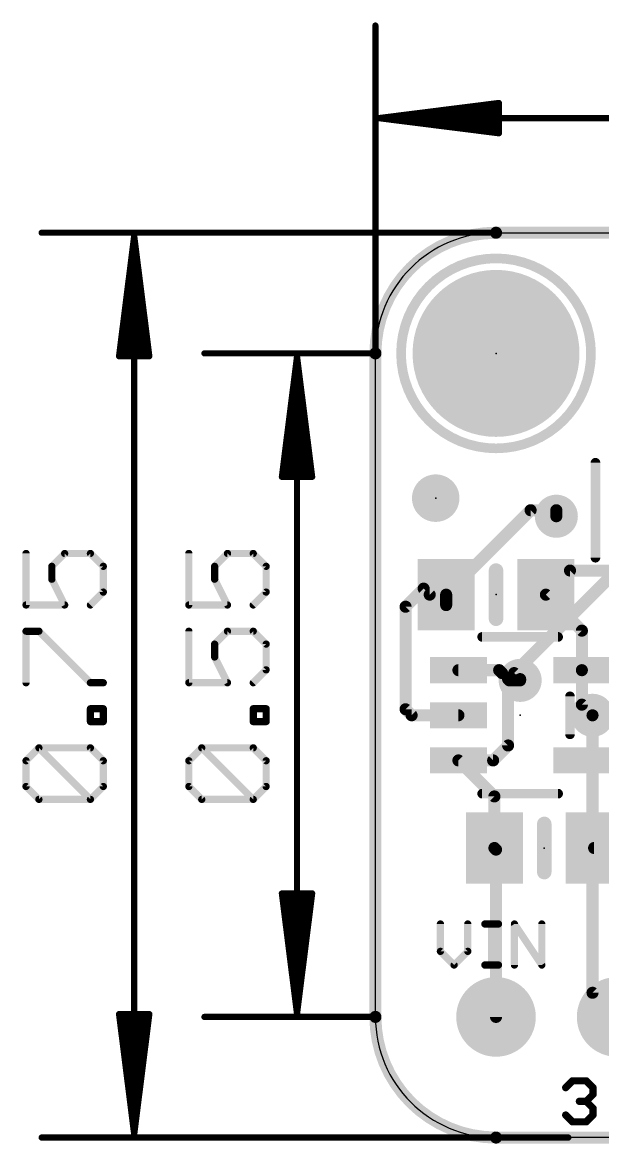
# Model space of a CAD drawing. Extents: x -7.4 to 23, y -0.1 to 23.8.
# Drawn here: x -7.43 to 4.78, y -0.13 to 23.48 of the extents above; entities that cross this region are included whole.
import ezdxf

# ---------------------------------------------------------------- set-up
doc = ezdxf.new("R2010")
doc.units = 0
for name, color, linetype in [('1', 12, 'CONTINUOUS'), ('16', 5, 'CONTINUOUS'), ('17', 110, 'CONTINUOUS'), ('18', 110, 'CONTINUOUS'), ('20', 53, 'CONTINUOUS'), ('21', 40, 'CONTINUOUS'), ('23', 53, 'CONTINUOUS'), ('47', 253, 'CONTINUOUS')]:
    doc.layers.add(name, color=color, linetype=linetype)

# ---------------------------------------------------------------- blocks, each defined once
blk = doc.blocks.new('RECT')
blk.add_solid([(-0.5, -0.5), (0.5, -0.5), (-0.5, 0.5), (0.5, 0.5)])
blk = doc.blocks.new('PIE')
at = {"const_width": 0.5}
blk.add_lwpolyline([(0, -0.25, 1), (0, 0.25, 1), (0, -0.25)], format="xyb", dxfattribs=at)
blk = doc.blocks.new('ROUNDP')
at = {"const_width": 0.5}
blk.add_lwpolyline([(0, -0.25, 1), (0, 0.25, 1), (0, -0.25)], format="xyb", dxfattribs=at)
blk = doc.blocks.new('ROUNDV')
at = {"const_width": 0.5}
blk.add_lwpolyline([(0, -0.25, 1), (0, 0.25, 1), (0, -0.25)], format="xyb", dxfattribs=at)

msp = doc.modelspace()

# ---------------------------------------------------------------- linework, layer by layer
at = {"layer": '1', "const_width": 0.254}
for points in [[(3.268, 13.208), (1.49, 11.43)], [(3.81, 13.208), (3.268, 13.208)], [(3.81, 13.208), (3.81, 13.081)], [(4.098, 11.938), (3.59, 11.43)], [(5.334, 11.938), (4.098, 11.938)], [(0.635, 11.176), (1.016, 11.557)], [(1.016, 11.557), (1.143, 11.43)], [(1.143, 11.43), (1.49, 11.43)], [(1.49, 11.21), (1.49, 11.43)], [(4.3481, 10.6719), (3.59, 11.43)], [(0.635, 9.017), (0.635, 11.176)], [(4.3481, 9.84), (4.3481, 10.6719)], [(1.7479, 9.84), (2.606, 9.84)], [(2.606, 9.84), (2.667, 9.779)], [(4.3481, 9.1139), (4.3481, 9.84)], [(2.667, 9.779), (2.794, 9.652)], [(2.794, 9.652), (2.794, 8.255)], [(2.8204, 9.6256), (2.794, 9.652)], [(3.048, 9.6256), (2.8204, 9.6256)], [(4.572, 8.89), (4.3481, 9.1139)], [(0.762, 8.89), (0.635, 9.017)], [(1.7479, 8.89), (0.762, 8.89)], [(2.794, 8.255), (2.479, 7.94)], [(2.506, 7.1819), (1.7479, 7.94)], [(2.479, 7.94), (1.7479, 7.94)], [(2.506, 6.096), (2.506, 7.1819)], [(2.54, 6.062), (2.506, 6.096)], [(2.54, 2.54), (2.54, 6.062)], [(5.334, 6.096), (4.606, 6.096)]]:
    msp.add_lwpolyline(points, dxfattribs=at)
at = {"layer": '1', "const_width": 0.127}
for points in [[(3.268, 13.2715, 1), (3.268, 13.1445)], [(3.3129, 13.1631, 1), (3.2231, 13.2529)], [(3.8735, 13.208, 1), (3.7465, 13.208)], [(3.81, 13.1445, 1), (3.81, 13.2715)], [(3.7465, 13.081, 1), (3.8735, 13.081)], [(4.098, 12.0015, 1), (4.098, 11.8745)], [(4.1429, 11.8931, 1), (4.0531, 11.9829)], [(1.0609, 11.6019, 1), (0.9711, 11.5121)], [(1.0609, 11.5121, 1), (0.9711, 11.6019)], [(1.143, 11.4935, 1), (1.143, 11.3665)], [(1.0981, 11.3851, 1), (1.1879, 11.4749)], [(1.5535, 11.43, 1), (1.4265, 11.43)], [(1.4451, 11.4749, 1), (1.5349, 11.3851)], [(1.49, 11.3665, 1), (1.49, 11.4935)], [(3.6349, 11.4749, 1), (3.5451, 11.3851)], [(3.5451, 11.4749, 1), (3.6349, 11.3851)], [(0.6985, 11.176, 1), (0.5715, 11.176)], [(0.5901, 11.2209, 1), (0.6799, 11.1311)], [(1.4265, 11.21, 1), (1.5535, 11.21)], [(4.4116, 10.6719, 1), (4.2846, 10.6719)], [(4.3032, 10.627, 1), (4.393, 10.7168)], [(1.7479, 9.9035, 1), (1.7479, 9.7765)], [(2.6509, 9.8849, 1), (2.5611, 9.7951)], [(2.606, 9.7765, 1), (2.606, 9.9035)], [(4.4116, 9.84, 1), (4.2846, 9.84)], [(2.7119, 9.8239, 1), (2.6221, 9.7341)], [(2.6221, 9.7341, 1), (2.7119, 9.8239)], [(2.8575, 9.652, 1), (2.7305, 9.652)], [(2.8389, 9.6969, 1), (2.7491, 9.6071)], [(2.7491, 9.6071, 1), (2.8389, 9.6969)], [(2.8204, 9.6891, 1), (2.8204, 9.5621)], [(2.7755, 9.5807, 1), (2.8653, 9.6705)], [(3.048, 9.5621, 1), (3.048, 9.6891)], [(4.2846, 9.84, 1), (4.4116, 9.84)], [(4.393, 9.1588, 1), (4.3032, 9.069)], [(0.6799, 9.0619, 1), (0.5901, 8.9721)], [(0.5715, 9.017, 1), (0.6985, 9.017)], [(0.762, 8.9535, 1), (0.762, 8.8265)], [(0.7171, 8.8451, 1), (0.8069, 8.9349)], [(1.7479, 8.8265, 1), (1.7479, 8.9535)], [(4.2846, 9.1139, 1), (4.4116, 9.1139)], [(4.5271, 8.8451, 1), (4.6169, 8.9349)], [(2.7305, 8.255, 1), (2.8575, 8.255)], [(2.8389, 8.2101, 1), (2.7491, 8.2999)], [(1.7928, 7.9849, 1), (1.703, 7.8951)], [(1.7479, 8.0035, 1), (1.7479, 7.8765)], [(2.4341, 7.9849, 1), (2.5239, 7.8951)], [(2.479, 7.8765, 1), (2.479, 8.0035)], [(2.5695, 7.1819, 1), (2.4425, 7.1819)], [(2.4611, 7.137, 1), (2.5509, 7.2268)], [(2.5509, 6.1409, 1), (2.4611, 6.0511)], [(2.4425, 6.096, 1), (2.5695, 6.096)], [(2.6035, 6.062, 1), (2.4765, 6.062)], [(2.4951, 6.0171, 1), (2.5849, 6.1069)], [(4.606, 6.1595, 1), (4.606, 6.0325)], [(2.4765, 2.54, 1), (2.6035, 2.54)]]:
    msp.add_lwpolyline(points, format="xyb", dxfattribs=at)
at = {"layer": '16'}
for points, const_width in [([(2.54, 19.05, 0.4142), (0, 16.51)], 0.254), ([(2.54, 19.1135, 1), (2.54, 18.9865)], 0.127), ([(2.54, 18.9865, 1), (2.54, 19.1135)], 0.127), ([(0.0635, 16.51, 1), (-0.0635, 16.51)], 0.127), ([(-0.0635, 16.51, 1), (0.0635, 16.51)], 0.127), ([(2.9659, 9.8239, 1), (2.8761, 9.7341)], 0.127), ([(2.8761, 9.8239, 1), (2.9659, 9.7341)], 0.127), ([(3.1115, 9.652, 1), (2.9845, 9.652)], 0.127), ([(2.9845, 9.6256, 1), (3.1115, 9.6256)], 0.127), ([(3.0031, 9.6071, 1), (3.0929, 9.6969)], 0.127), ([(4.572, 8.9535, 1), (4.572, 8.8265)], 0.127), ([(4.6355, 8.89, 1), (4.5085, 8.89)], 0.127), ([(4.6169, 3.0929, 1), (4.5271, 3.0031)], 0.127), ([(4.5085, 3.048, 1), (4.6355, 3.048)], 0.127), ([(0, 2.54, 0.4142), (2.54, 0)], 0.254), ([(0.0635, 2.54, 1), (-0.0635, 2.54)], 0.127), ([(-0.0635, 2.54, 1), (0.0635, 2.54)], 0.127), ([(2.54, 0.0635, 1), (2.54, -0.0635)], 0.127), ([(2.54, -0.0635, 1), (2.54, 0.0635)], 0.127)]:
    msp.add_lwpolyline(points, format="xyb", dxfattribs=dict(at, const_width=const_width))
at = {"layer": '16', "const_width": 0.254}
for points in [[(2.54, 19.05), (20.32, 19.05)], [(0, 2.54), (0, 16.51)], [(6.523, 13.381), (2.921, 9.779)], [(2.921, 9.779), (3.048, 9.652)], [(3.048, 9.652), (3.048, 9.6256)], [(4.572, 8.89), (6.35, 8.89)], [(4.572, 8.89), (4.572, 3.048)], [(4.572, 3.048), (5.08, 2.54)], [(20.32, 0), (2.54, 0)]]:
    msp.add_lwpolyline(points, dxfattribs=at)
at = {"layer": '20'}
for p, q in [((2.54, 19.05), (20.32, 19.05)), ((0, 2.54), (0, 16.51)), ((20.32, 0), (2.54, 0))]:
    msp.add_line(p, q, dxfattribs=at)
for centre, start, end in [((2.54, 16.51), 90, 180), ((2.54, 2.54), 180, 270)]:
    msp.add_arc(centre, 2.54, start, end, dxfattribs=at)
at = {"layer": '21'}
for points, const_width in [([(2.54, 14.51, 1), (2.54, 18.51, 1), (2.54, 14.51)], 0.2032), ([(4.6848, 14.208, 1), (4.5832, 14.208)], 0.1016), ([(2.6162, 11.938, 1), (2.4638, 11.938)], 0.1524), ([(4.5832, 12.208, 1), (4.6848, 12.208)], 0.1016), ([(2.4638, 10.922, 1), (2.6162, 10.922)], 0.1524), ([(2.248, 10.5908, 1), (2.248, 10.4892)], 0.1016), ([(3.848, 10.4892, 1), (3.848, 10.5908)], 0.1016), ([(4.1488, 9.29, 1), (4.0472, 9.29)], 0.1016), ([(4.0472, 8.49, 1), (4.1488, 8.49)], 0.1016), ([(2.248, 7.2908, 1), (2.248, 7.1892)], 0.1016), ([(3.848, 7.1892, 1), (3.848, 7.2908)], 0.1016), ([(3.6322, 6.604, 1), (3.4798, 6.604)], 0.1524), ([(3.4798, 5.588, 1), (3.6322, 5.588)], 0.1524), ([(1.4069, 4.4965, 1), (1.3307, 4.4965)], 0.0762), ([(1.9832, 4.4965, 1), (1.907, 4.4965)], 0.0762), ([(2.3044, 4.5346, 1), (2.3044, 4.4584)], 0.0762), ([(2.4865, 4.4965, 1), (2.4103, 4.4965)], 0.0762), ([(2.5925, 4.4584, 1), (2.5925, 4.5346)], 0.0762), ([(2.9597, 4.5177, 1), (2.8963, 4.4754)], 0.0762), ([(2.9661, 4.4965, 1), (2.8899, 4.4965)], 0.0762), ([(3.5424, 4.4965, 1), (3.4662, 4.4965)], 0.0762), ([(1.3958, 3.9473, 1), (1.3419, 3.8934)], 0.0762), ([(1.3307, 3.9203, 1), (1.4069, 3.9203)], 0.0762), ([(1.907, 3.9203, 1), (1.9832, 3.9203)], 0.0762), ([(1.972, 3.8934, 1), (1.9181, 3.9473)], 0.0762), ([(1.63, 3.6591, 1), (1.6839, 3.6053)], 0.0762), ([(1.63, 3.6053, 1), (1.6839, 3.6591)], 0.0762), ([(2.3044, 3.6703, 1), (2.3044, 3.5941)], 0.0762), ([(2.4103, 3.6322, 1), (2.4865, 3.6322)], 0.0762), ([(2.5925, 3.5941, 1), (2.5925, 3.6703)], 0.0762), ([(2.8899, 3.6322, 1), (2.9661, 3.6322)], 0.0762), ([(3.4662, 3.6322, 1), (3.5424, 3.6322)], 0.0762), ([(3.4726, 3.6111, 1), (3.536, 3.6533)], 0.0762), ([(4.151, 1.2326, 1), (4.151, 1.1564)], 0.0762), ([(4.1779, 1.1676, 1), (4.124, 1.2215)], 0.0762), ([(4.466, 1.2215, 1), (4.4121, 1.1676)], 0.0762), ([(4.4391, 1.1564, 1), (4.4391, 1.2326)], 0.0762), ([(3.98, 1.0774, 1), (4.0339, 1.0235)], 0.0762), ([(4.6212, 1.0505, 1), (4.545, 1.0505)], 0.0762), ([(4.545, 0.9064, 1), (4.6212, 0.9064)], 0.0762), ([(4.5562, 1.0235, 1), (4.6101, 1.0774)], 0.0762), ([(4.6101, 0.8795, 1), (4.5562, 0.9334)], 0.0762), ([(4.295, 0.8005, 1), (4.295, 0.7243)], 0.0762), ([(4.466, 0.7893, 1), (4.4121, 0.7354)], 0.0762), ([(4.4121, 0.7893, 1), (4.466, 0.7354)], 0.0762), ([(4.4391, 0.7243, 1), (4.4391, 0.8005)], 0.0762), ([(4.0339, 0.5012, 1), (3.98, 0.4473)], 0.0762), ([(4.6212, 0.6183, 1), (4.545, 0.6183)], 0.0762), ([(4.545, 0.4743, 1), (4.6212, 0.4743)], 0.0762), ([(4.5562, 0.5914, 1), (4.6101, 0.6453)], 0.0762), ([(4.6101, 0.4473, 1), (4.5562, 0.5012)], 0.0762), ([(4.151, 0.3683, 1), (4.151, 0.2921)], 0.0762), ([(4.124, 0.3033, 1), (4.1779, 0.3571)], 0.0762), ([(4.4121, 0.3571, 1), (4.466, 0.3033)], 0.0762), ([(4.4391, 0.2921, 1), (4.4391, 0.3683)], 0.0762)]:
    msp.add_lwpolyline(points, format="xyb", dxfattribs=dict(at, const_width=const_width))
for points, const_width in [([(4.634, 12.208), (4.634, 14.208)], 0.2032), ([(2.54, 10.922), (2.54, 11.938)], 0.3048), ([(3.848, 10.54), (2.248, 10.54)], 0.2032), ([(4.098, 9.29), (4.098, 8.49)], 0.2032), ([(3.848, 7.24), (2.248, 7.24)], 0.2032), ([(3.556, 6.604), (3.556, 5.588)], 0.3048), ([(1.3688, 4.4965), (1.3688, 3.9203)], 0.1524), ([(1.9451, 3.9203), (1.9451, 4.4965)], 0.1524), ([(2.3044, 4.4965), (2.5925, 4.4965)], 0.1524), ([(2.4484, 3.6322), (2.4484, 4.4965)], 0.1524), ([(2.928, 3.6322), (2.928, 4.4965)], 0.1524), ([(2.928, 4.4965), (3.5043, 3.6322)], 0.1524), ([(3.5043, 3.6322), (3.5043, 4.4965)], 0.1524), ([(1.3688, 3.9203), (1.657, 3.6322)], 0.1524), ([(1.657, 3.6322), (1.9451, 3.9203)], 0.1524), ([(2.3044, 3.6322), (2.5925, 3.6322)], 0.1524), ([(4.0069, 1.0505), (4.151, 1.1945)], 0.1524), ([(4.151, 1.1945), (4.4391, 1.1945)], 0.1524), ([(4.4391, 1.1945), (4.5831, 1.0505)], 0.1524), ([(4.5831, 0.9064), (4.4391, 0.7624)], 0.1524), ([(4.5831, 1.0505), (4.5831, 0.9064)], 0.1524), ([(4.4391, 0.7624), (4.295, 0.7624)], 0.1524), ([(4.4391, 0.7624), (4.5831, 0.6183)], 0.1524), ([(4.151, 0.3302), (4.0069, 0.4743)], 0.1524), ([(4.5831, 0.4743), (4.4391, 0.3302)], 0.1524), ([(4.5831, 0.6183), (4.5831, 0.4743)], 0.1524), ([(4.4391, 0.3302), (4.151, 0.3302)], 0.1524)]:
    msp.add_lwpolyline(points, dxfattribs=dict(at, const_width=const_width))
at = {"layer": '23'}
for p in [(2.54, 16.51), (1.27, 13.462), (2.54, 11.43), (3.048, 8.89), (3.556, 6.096)]:
    msp.add_point(p, dxfattribs=at)
at = {"layer": '47'}
for points, const_width in [([(0, 16.51), (0, 23.413)], 0.13), ([(0.065, 21.463), (2.6, 21.7822)], 0.13), ([(0.065, 21.463), (2.6, 21.723)], 0.13), ([(2.6, 21.7822), (2.6, 21.1438)], 0.13), ([(0.065, 21.463), (2.6, 21.593)], 0.13), ([(0.065, 21.463), (22.795, 21.463)], 0.13), ([(2.6, 21.1438), (0.065, 21.463)], 0.13), ([(2.6, 21.333), (0.065, 21.463)], 0.13), ([(2.6, 21.203), (0.065, 21.463)], 0.13), ([(2.54, 19.05), (-7.03, 19.05)], 0.13), ([(-5.08, 18.985), (-5.3992, 16.45)], 0.13), ([(-5.08, 18.985), (-5.34, 16.45)], 0.13), ([(-5.08, 18.985), (-5.21, 16.45)], 0.13), ([(-5.08, 18.985), (-5.08, 0.065)], 0.13), ([(-4.7608, 16.45), (-5.08, 18.985)], 0.13), ([(-4.95, 16.45), (-5.08, 18.985)], 0.13), ([(-4.82, 16.45), (-5.08, 18.985)], 0.13), ([(0, 16.51), (-3.601, 16.51)], 0.13), ([(-5.3992, 16.45), (-4.7608, 16.45)], 0.13), ([(-1.651, 16.445), (-1.9702, 13.91)], 0.13), ([(-1.651, 16.445), (-1.911, 13.91)], 0.13), ([(-1.651, 16.445), (-1.781, 13.91)], 0.13), ([(-1.651, 2.605), (-1.651, 16.445)], 0.13), ([(-1.3318, 13.91), (-1.651, 16.445)], 0.13), ([(-1.521, 13.91), (-1.651, 16.445)], 0.13), ([(-1.391, 13.91), (-1.651, 16.445)], 0.13), ([(-1.9702, 13.91), (-1.3318, 13.91)], 0.13), ([(-7.3577, 12.2974), (-7.3577, 11.2127)], 0.1524), ([(-6.8154, 12.0262), (-6.5442, 12.2974)], 0.1524), ([(-6.5442, 12.2974), (-6.0019, 12.2974)], 0.1524), ([(-6.0019, 12.2974), (-5.7307, 12.0262)], 0.1524), ([(-3.9287, 12.2974), (-3.9287, 11.2127)], 0.1524), ([(-3.3864, 12.0262), (-3.1152, 12.2974)], 0.1524), ([(-3.1152, 12.2974), (-2.5729, 12.2974)], 0.1524), ([(-2.5729, 12.2974), (-2.3017, 12.0262)], 0.1524), ([(-6.8154, 11.755), (-6.8154, 12.0262)], 0.1524), ([(-5.7307, 12.0262), (-5.7307, 11.4839)], 0.1524), ([(-3.3864, 11.755), (-3.3864, 12.0262)], 0.1524), ([(-2.3017, 12.0262), (-2.3017, 11.4839)], 0.1524), ([(-6.5442, 11.2127), (-6.8154, 11.755)], 0.1524), ([(-3.1152, 11.2127), (-3.3864, 11.755)], 0.1524), ([(-5.7307, 11.4839), (-6.0019, 11.2127)], 0.1524), ([(-2.3017, 11.4839), (-2.5729, 11.2127)], 0.1524), ([(-7.3577, 11.2127), (-6.5442, 11.2127)], 0.1524), ([(-3.9287, 11.2127), (-3.1152, 11.2127)], 0.1524), ([(-7.3577, 9.5755), (-7.3577, 10.6602)], 0.1524), ([(-7.3577, 10.6602), (-7.0865, 10.6602)], 0.1524), ([(-7.0865, 10.6602), (-6.0019, 9.5755)], 0.1524), ([(-3.9287, 10.6602), (-3.9287, 9.5755)], 0.1524), ([(-3.3864, 10.389), (-3.1152, 10.6602)], 0.1524), ([(-3.1152, 10.6602), (-2.5729, 10.6602)], 0.1524), ([(-2.5729, 10.6602), (-2.3017, 10.389)], 0.1524), ([(-3.3864, 10.1179), (-3.3864, 10.389)], 0.1524), ([(-2.3017, 10.389), (-2.3017, 9.8467)], 0.1524), ([(-3.1152, 9.5755), (-3.3864, 10.1179)], 0.1524), ([(-2.3017, 9.8467), (-2.5729, 9.5755)], 0.1524), ([(-6.0019, 9.5755), (-5.7307, 9.5755)], 0.1524), ([(-3.9287, 9.5755), (-3.1152, 9.5755)], 0.1524), ([(-6.0019, 8.757), (-6.0019, 9.0281)], 0.1524), ([(-6.0019, 9.0281), (-5.7307, 9.0281)], 0.1524), ([(-5.7307, 9.0281), (-5.7307, 8.757)], 0.1524), ([(-2.5729, 8.757), (-2.5729, 9.0281)], 0.1524), ([(-2.5729, 9.0281), (-2.3017, 9.0281)], 0.1524), ([(-2.3017, 9.0281), (-2.3017, 8.757)], 0.1524), ([(-5.7307, 8.757), (-6.0019, 8.757)], 0.1524), ([(-2.3017, 8.757), (-2.5729, 8.757)], 0.1524), ([(-7.3577, 7.9333), (-7.0865, 8.2045)], 0.1524), ([(-7.0865, 8.2045), (-6.0019, 8.2045)], 0.1524), ([(-6.0019, 7.1198), (-7.0865, 8.2045)], 0.1524), ([(-6.0019, 8.2045), (-5.7307, 7.9333)], 0.1524), ([(-3.9287, 7.9333), (-3.6575, 8.2045)], 0.1524), ([(-3.6575, 8.2045), (-2.5729, 8.2045)], 0.1524), ([(-2.5729, 7.1198), (-3.6575, 8.2045)], 0.1524), ([(-2.5729, 8.2045), (-2.3017, 7.9333)], 0.1524), ([(-7.3577, 7.391), (-7.3577, 7.9333)], 0.1524), ([(-5.7307, 7.9333), (-5.7307, 7.391)], 0.1524), ([(-3.9287, 7.391), (-3.9287, 7.9333)], 0.1524), ([(-2.3017, 7.9333), (-2.3017, 7.391)], 0.1524), ([(-7.0865, 7.1198), (-7.3577, 7.391)], 0.1524), ([(-5.7307, 7.391), (-6.0019, 7.1198)], 0.1524), ([(-3.6575, 7.1198), (-3.9287, 7.391)], 0.1524), ([(-2.3017, 7.391), (-2.5729, 7.1198)], 0.1524), ([(-6.0019, 7.1198), (-7.0865, 7.1198)], 0.1524), ([(-2.5729, 7.1198), (-3.6575, 7.1198)], 0.1524), ([(-1.651, 2.605), (-1.9702, 5.14)], 0.13), ([(-1.9702, 5.14), (-1.3318, 5.14)], 0.13), ([(-1.651, 2.605), (-1.911, 5.14)], 0.13), ([(-1.651, 2.605), (-1.781, 5.14)], 0.13), ([(-1.3318, 5.14), (-1.651, 2.605)], 0.13), ([(-1.521, 5.14), (-1.651, 2.605)], 0.13), ([(-1.391, 5.14), (-1.651, 2.605)], 0.13), ([(-5.08, 0.065), (-5.3992, 2.6)], 0.13), ([(-5.3992, 2.6), (-4.7608, 2.6)], 0.13), ([(-5.08, 0.065), (-5.34, 2.6)], 0.13), ([(-5.08, 0.065), (-5.21, 2.6)], 0.13), ([(-4.7608, 2.6), (-5.08, 0.065)], 0.13), ([(-4.95, 2.6), (-5.08, 0.065)], 0.13), ([(-4.82, 2.6), (-5.08, 0.065)], 0.13), ([(0, 2.54), (-3.601, 2.54)], 0.13), ([(4.064, 0), (-7.03, 0)], 0.13)]:
    msp.add_lwpolyline(points, dxfattribs=dict(at, const_width=const_width))
for points, const_width in [([(0.0325, 23.413, 1), (-0.0325, 23.413)], 0.065), ([(2.6325, 21.7822, 1), (2.5675, 21.7822)], 0.065), ([(2.6041, 21.75, 1), (2.5959, 21.8145)], 0.065), ([(2.6033, 21.6907, 1), (2.5967, 21.7553)], 0.065), ([(0.065, 21.4955, 1), (0.065, 21.4305)], 0.065), ([(0.0691, 21.4952, 1), (0.0609, 21.4308)], 0.065), ([(0.0633, 21.4955, 1), (0.0667, 21.4305)], 0.065), ([(0.0667, 21.4955, 1), (0.0633, 21.4305)], 0.065), ([(0.0683, 21.4953, 1), (0.0617, 21.4307)], 0.065), ([(0.0617, 21.4953, 1), (0.0683, 21.4307)], 0.065), ([(0.0609, 21.4952, 1), (0.0691, 21.4308)], 0.065), ([(2.6017, 21.5605, 1), (2.5983, 21.6255)], 0.065), ([(2.5967, 21.1707, 1), (2.6033, 21.2353)], 0.065), ([(2.5983, 21.3005, 1), (2.6017, 21.3655)], 0.065), ([(2.5675, 21.1438, 1), (2.6325, 21.1438)], 0.065), ([(2.5959, 21.1115, 1), (2.6041, 21.176)], 0.065), ([(-7.03, 19.0825, 1), (-7.03, 19.0175)], 0.065), ([(-5.0475, 18.985, 1), (-5.1125, 18.985)], 0.065), ([(-5.0478, 18.9891, 1), (-5.1122, 18.9809)], 0.065), ([(-5.0475, 18.9833, 1), (-5.1125, 18.9867)], 0.065), ([(-5.0475, 18.9867, 1), (-5.1125, 18.9833)], 0.065), ([(-5.0477, 18.9883, 1), (-5.1123, 18.9817)], 0.065), ([(-5.0477, 18.9817, 1), (-5.1123, 18.9883)], 0.065), ([(-5.0478, 18.9809, 1), (-5.1122, 18.9891)], 0.065), ([(2.54, 19.0175, 1), (2.54, 19.0825)], 0.065), ([(-3.601, 16.5425, 1), (-3.601, 16.4775)], 0.065), ([(-0.0325, 16.51, 1), (0.0325, 16.51)], 0.065), ([(0, 16.4775, 1), (0, 16.5425)], 0.065), ([(-5.4315, 16.4541, 1), (-5.367, 16.4459)], 0.065), ([(-5.3992, 16.4825, 1), (-5.3992, 16.4175)], 0.065), ([(-5.3723, 16.4533, 1), (-5.3077, 16.4467)], 0.065), ([(-5.2425, 16.4517, 1), (-5.1775, 16.4483)], 0.065), ([(-4.9825, 16.4483, 1), (-4.9175, 16.4517)], 0.065), ([(-4.8523, 16.4467, 1), (-4.7877, 16.4533)], 0.065), ([(-4.793, 16.4459, 1), (-4.7285, 16.4541)], 0.065), ([(-4.7608, 16.4175, 1), (-4.7608, 16.4825)], 0.065), ([(-1.6185, 16.445, 1), (-1.6835, 16.445)], 0.065), ([(-1.6188, 16.4491, 1), (-1.6832, 16.4409)], 0.065), ([(-1.6185, 16.4433, 1), (-1.6835, 16.4467)], 0.065), ([(-1.6185, 16.4467, 1), (-1.6835, 16.4433)], 0.065), ([(-1.6187, 16.4483, 1), (-1.6833, 16.4417)], 0.065), ([(-1.6187, 16.4417, 1), (-1.6833, 16.4483)], 0.065), ([(-1.6188, 16.4409, 1), (-1.6832, 16.4491)], 0.065), ([(-2.0025, 13.9141, 1), (-1.938, 13.9059)], 0.065), ([(-1.9702, 13.9425, 1), (-1.9702, 13.8775)], 0.065), ([(-1.9433, 13.9133, 1), (-1.8787, 13.9067)], 0.065), ([(-1.8135, 13.9117, 1), (-1.7485, 13.9083)], 0.065), ([(-1.5535, 13.9083, 1), (-1.4885, 13.9117)], 0.065), ([(-1.4233, 13.9067, 1), (-1.3587, 13.9133)], 0.065), ([(-1.364, 13.9059, 1), (-1.2995, 13.9141)], 0.065), ([(-1.3318, 13.8775, 1), (-1.3318, 13.9425)], 0.065), ([(-7.3196, 12.2974, 1), (-7.3958, 12.2974)], 0.0762), ([(-6.5442, 12.3355, 1), (-6.5442, 12.2593)], 0.0762), ([(-6.5173, 12.2704, 1), (-6.5711, 12.3243)], 0.0762), ([(-5.9749, 12.3243, 1), (-6.0288, 12.2704)], 0.0762), ([(-6.0019, 12.2593, 1), (-6.0019, 12.3355)], 0.0762), ([(-3.8906, 12.2974, 1), (-3.9668, 12.2974)], 0.0762), ([(-3.1152, 12.3355, 1), (-3.1152, 12.2593)], 0.0762), ([(-3.0883, 12.2704, 1), (-3.1421, 12.3243)], 0.0762), ([(-2.5459, 12.3243, 1), (-2.5998, 12.2704)], 0.0762), ([(-2.5729, 12.2593, 1), (-2.5729, 12.3355)], 0.0762), ([(-6.7773, 12.0262, 1), (-6.8535, 12.0262)], 0.0762), ([(-6.8423, 12.0531, 1), (-6.7884, 11.9993)], 0.0762), ([(-5.6926, 12.0262, 1), (-5.7688, 12.0262)], 0.0762), ([(-5.7576, 11.9993, 1), (-5.7038, 12.0531)], 0.0762), ([(-3.3483, 12.0262, 1), (-3.4245, 12.0262)], 0.0762), ([(-3.4133, 12.0531, 1), (-3.3594, 11.9993)], 0.0762), ([(-2.2636, 12.0262, 1), (-2.3398, 12.0262)], 0.0762), ([(-2.3286, 11.9993, 1), (-2.2748, 12.0531)], 0.0762), ([(-6.7813, 11.7721, 1), (-6.8494, 11.738)], 0.0762), ([(-3.3523, 11.7721, 1), (-3.4204, 11.738)], 0.0762), ([(-6.8535, 11.755, 1), (-6.7773, 11.755)], 0.0762), ([(-3.4245, 11.755, 1), (-3.3483, 11.755)], 0.0762), ([(-5.7688, 11.4839, 1), (-5.6926, 11.4839)], 0.0762), ([(-5.7038, 11.4569, 1), (-5.7576, 11.5108)], 0.0762), ([(-2.3398, 11.4839, 1), (-2.2636, 11.4839)], 0.0762), ([(-2.2748, 11.4569, 1), (-2.3286, 11.5108)], 0.0762), ([(-7.3577, 11.2508, 1), (-7.3577, 11.1746)], 0.0762), ([(-7.3958, 11.2127, 1), (-7.3196, 11.2127)], 0.0762), ([(-6.5783, 11.1957, 1), (-6.5101, 11.2297)], 0.0762), ([(-6.5442, 11.1746, 1), (-6.5442, 11.2508)], 0.0762), ([(-6.0288, 11.2396, 1), (-5.9749, 11.1858)], 0.0762), ([(-3.9287, 11.2508, 1), (-3.9287, 11.1746)], 0.0762), ([(-3.9668, 11.2127, 1), (-3.8906, 11.2127)], 0.0762), ([(-3.1493, 11.1957, 1), (-3.0811, 11.2297)], 0.0762), ([(-3.1152, 11.1746, 1), (-3.1152, 11.2508)], 0.0762), ([(-2.5998, 11.2396, 1), (-2.5459, 11.1858)], 0.0762), ([(-7.3196, 10.6602, 1), (-7.3958, 10.6602)], 0.0762), ([(-7.3577, 10.6983, 1), (-7.3577, 10.6221)], 0.0762), ([(-7.0596, 10.6871, 1), (-7.1135, 10.6333)], 0.0762), ([(-7.0865, 10.6221, 1), (-7.0865, 10.6983)], 0.0762), ([(-3.8906, 10.6602, 1), (-3.9668, 10.6602)], 0.0762), ([(-3.1152, 10.6983, 1), (-3.1152, 10.6221)], 0.0762), ([(-3.0883, 10.6333, 1), (-3.1421, 10.6871)], 0.0762), ([(-2.5459, 10.6871, 1), (-2.5998, 10.6333)], 0.0762), ([(-2.5729, 10.6221, 1), (-2.5729, 10.6983)], 0.0762), ([(-3.3483, 10.389, 1), (-3.4245, 10.389)], 0.0762), ([(-3.4133, 10.416, 1), (-3.3594, 10.3621)], 0.0762), ([(-2.2636, 10.389, 1), (-2.3398, 10.389)], 0.0762), ([(-2.3286, 10.3621, 1), (-2.2748, 10.416)], 0.0762), ([(-3.4245, 10.1179, 1), (-3.3483, 10.1179)], 0.0762), ([(-3.3523, 10.1349, 1), (-3.4204, 10.1008)], 0.0762), ([(-2.2748, 9.8198, 1), (-2.3286, 9.8736)], 0.0762), ([(-2.3398, 9.8467, 1), (-2.2636, 9.8467)], 0.0762), ([(-7.3958, 9.5755, 1), (-7.3196, 9.5755)], 0.0762), ([(-6.0019, 9.6136, 1), (-6.0019, 9.5374)], 0.0762), ([(-6.0288, 9.5486, 1), (-5.9749, 9.6025)], 0.0762), ([(-5.7307, 9.5374, 1), (-5.7307, 9.6136)], 0.0762), ([(-3.9287, 9.6136, 1), (-3.9287, 9.5374)], 0.0762), ([(-3.9668, 9.5755, 1), (-3.8906, 9.5755)], 0.0762), ([(-3.1493, 9.5585, 1), (-3.0811, 9.5926)], 0.0762), ([(-3.1152, 9.5374, 1), (-3.1152, 9.6136)], 0.0762), ([(-2.5998, 9.6025, 1), (-2.5459, 9.5486)], 0.0762), ([(-5.9638, 9.0281, 1), (-6.04, 9.0281)], 0.0762), ([(-6.0019, 9.0662, 1), (-6.0019, 8.99)], 0.0762), ([(-5.6926, 9.0281, 1), (-5.7688, 9.0281)], 0.0762), ([(-5.7307, 8.99, 1), (-5.7307, 9.0662)], 0.0762), ([(-2.5348, 9.0281, 1), (-2.611, 9.0281)], 0.0762), ([(-2.5729, 9.0662, 1), (-2.5729, 8.99)], 0.0762), ([(-2.2636, 9.0281, 1), (-2.3398, 9.0281)], 0.0762), ([(-2.3017, 8.99, 1), (-2.3017, 9.0662)], 0.0762), ([(-6.0019, 8.7951, 1), (-6.0019, 8.7189)], 0.0762), ([(-6.04, 8.757, 1), (-5.9638, 8.757)], 0.0762), ([(-5.7688, 8.757, 1), (-5.6926, 8.757)], 0.0762), ([(-5.7307, 8.7189, 1), (-5.7307, 8.7951)], 0.0762), ([(-2.5729, 8.7951, 1), (-2.5729, 8.7189)], 0.0762), ([(-2.611, 8.757, 1), (-2.5348, 8.757)], 0.0762), ([(-2.3398, 8.757, 1), (-2.2636, 8.757)], 0.0762), ([(-2.3017, 8.7189, 1), (-2.3017, 8.7951)], 0.0762), ([(-7.0596, 8.2314, 1), (-7.1135, 8.1775)], 0.0762), ([(-7.0865, 8.2426, 1), (-7.0865, 8.1664)], 0.0762), ([(-7.0596, 8.1775, 1), (-7.1135, 8.2314)], 0.0762), ([(-5.9749, 8.2314, 1), (-6.0288, 8.1775)], 0.0762), ([(-6.0019, 8.1664, 1), (-6.0019, 8.2426)], 0.0762), ([(-3.6306, 8.2314, 1), (-3.6845, 8.1775)], 0.0762), ([(-3.6575, 8.2426, 1), (-3.6575, 8.1664)], 0.0762), ([(-3.6306, 8.1775, 1), (-3.6845, 8.2314)], 0.0762), ([(-2.5459, 8.2314, 1), (-2.5998, 8.1775)], 0.0762), ([(-2.5729, 8.1664, 1), (-2.5729, 8.2426)], 0.0762), ([(-7.3196, 7.9333, 1), (-7.3958, 7.9333)], 0.0762), ([(-7.3846, 7.9602, 1), (-7.3307, 7.9064)], 0.0762), ([(-5.6926, 7.9333, 1), (-5.7688, 7.9333)], 0.0762), ([(-5.7576, 7.9064, 1), (-5.7038, 7.9602)], 0.0762), ([(-3.8906, 7.9333, 1), (-3.9668, 7.9333)], 0.0762), ([(-3.9556, 7.9602, 1), (-3.9017, 7.9064)], 0.0762), ([(-2.2636, 7.9333, 1), (-2.3398, 7.9333)], 0.0762), ([(-2.3286, 7.9064, 1), (-2.2748, 7.9602)], 0.0762), ([(-7.3307, 7.4179, 1), (-7.3846, 7.364)], 0.0762), ([(-7.3958, 7.391, 1), (-7.3196, 7.391)], 0.0762), ([(-5.7688, 7.391, 1), (-5.6926, 7.391)], 0.0762), ([(-5.7038, 7.364, 1), (-5.7576, 7.4179)], 0.0762), ([(-3.9017, 7.4179, 1), (-3.9556, 7.364)], 0.0762), ([(-3.9668, 7.391, 1), (-3.8906, 7.391)], 0.0762), ([(-2.3398, 7.391, 1), (-2.2636, 7.391)], 0.0762), ([(-2.2748, 7.364, 1), (-2.3286, 7.4179)], 0.0762), ([(-7.0865, 7.1579, 1), (-7.0865, 7.0817)], 0.0762), ([(-7.1135, 7.0929, 1), (-7.0596, 7.1468)], 0.0762), ([(-6.0288, 7.1468, 1), (-5.9749, 7.0929)], 0.0762), ([(-6.0288, 7.0929, 1), (-5.9749, 7.1468)], 0.0762), ([(-6.0019, 7.0817, 1), (-6.0019, 7.1579)], 0.0762), ([(-3.6575, 7.1579, 1), (-3.6575, 7.0817)], 0.0762), ([(-3.6845, 7.0929, 1), (-3.6306, 7.1468)], 0.0762), ([(-2.5998, 7.1468, 1), (-2.5459, 7.0929)], 0.0762), ([(-2.5998, 7.0929, 1), (-2.5459, 7.1468)], 0.0762), ([(-2.5729, 7.0817, 1), (-2.5729, 7.1579)], 0.0762), ([(-1.938, 5.1441, 1), (-2.0025, 5.1359)], 0.065), ([(-1.9702, 5.1725, 1), (-1.9702, 5.1075)], 0.065), ([(-1.8787, 5.1433, 1), (-1.9433, 5.1367)], 0.065), ([(-1.7485, 5.1417, 1), (-1.8135, 5.1383)], 0.065), ([(-1.4885, 5.1383, 1), (-1.5535, 5.1417)], 0.065), ([(-1.3587, 5.1367, 1), (-1.4233, 5.1433)], 0.065), ([(-1.2995, 5.1359, 1), (-1.364, 5.1441)], 0.065), ([(-1.3318, 5.1075, 1), (-1.3318, 5.1725)], 0.065), ([(-5.367, 2.6041, 1), (-5.4315, 2.5959)], 0.065), ([(-5.3992, 2.6325, 1), (-5.3992, 2.5675)], 0.065), ([(-5.3077, 2.6033, 1), (-5.3723, 2.5967)], 0.065), ([(-5.1775, 2.6017, 1), (-5.2425, 2.5983)], 0.065), ([(-4.9175, 2.5983, 1), (-4.9825, 2.6017)], 0.065), ([(-4.7877, 2.5967, 1), (-4.8523, 2.6033)], 0.065), ([(-4.7285, 2.5959, 1), (-4.793, 2.6041)], 0.065), ([(-4.7608, 2.5675, 1), (-4.7608, 2.6325)], 0.065), ([(-3.601, 2.5725, 1), (-3.601, 2.5075)], 0.065), ([(-1.6832, 2.6091, 1), (-1.6188, 2.6009)], 0.065), ([(-1.6833, 2.6083, 1), (-1.6187, 2.6017)], 0.065), ([(-1.6835, 2.6033, 1), (-1.6185, 2.6067)], 0.065), ([(-1.6835, 2.6067, 1), (-1.6185, 2.6033)], 0.065), ([(-1.6835, 2.605, 1), (-1.6185, 2.605)], 0.065), ([(-1.6833, 2.6017, 1), (-1.6187, 2.6083)], 0.065), ([(-1.6832, 2.6009, 1), (-1.6188, 2.6091)], 0.065), ([(0, 2.5075, 1), (0, 2.5725)], 0.065), ([(-7.03, 0.0325, 1), (-7.03, -0.0325)], 0.065), ([(-5.1122, 0.0691, 1), (-5.0478, 0.0609)], 0.065), ([(-5.1123, 0.0683, 1), (-5.0477, 0.0617)], 0.065), ([(-5.1125, 0.0633, 1), (-5.0475, 0.0667)], 0.065), ([(-5.1125, 0.0667, 1), (-5.0475, 0.0633)], 0.065), ([(-5.1125, 0.065, 1), (-5.0475, 0.065)], 0.065), ([(-5.1123, 0.0617, 1), (-5.0477, 0.0683)], 0.065), ([(-5.1122, 0.0609, 1), (-5.0478, 0.0691)], 0.065), ([(4.064, -0.0325, 1), (4.064, 0.0325)], 0.065)]:
    msp.add_lwpolyline(points, format="xyb", dxfattribs=dict(at, const_width=const_width))

# ---------------------------------------------------------------- block references
at = {"layer": '1'}
msp.add_blockref('PIE', (1.27, 13.462), dxfattribs=at)
for p, xscale, yscale, rotation in [((1.49, 11.43), 1.2, 1.5, 180), ((3.59, 11.43), 1.2, 1.5, 180), ((1.7479, 9.84), 0.55, 1.2, 270), ((4.3481, 9.84), 0.55, 1.2, 270), ((1.7479, 8.89), 0.55, 1.2, 270), ((1.7479, 7.94), 0.55, 1.2, 270), ((4.3481, 7.94), 0.55, 1.2, 270)]:
    msp.add_blockref('RECT', p, dxfattribs=dict(at, xscale=xscale, yscale=yscale, rotation=rotation))
at = {"layer": '1', "xscale": 1.2, "yscale": 1.5}
for p in [(2.506, 6.096), (4.606, 6.096)]:
    msp.add_blockref('RECT', p, dxfattribs=at)
at = {"layer": '17', "xscale": 3.516, "yscale": 3.516}
msp.add_blockref('ROUNDP', (2.54, 16.51), dxfattribs=at)
msp.add_blockref('ROUNDP', (2.54, 16.51), dxfattribs=at)
at = {"layer": '17', "xscale": 1.6764, "yscale": 1.6764, "rotation": 90}
for p in [(2.54, 2.54), (2.54, 2.54), (5.08, 2.54), (5.08, 2.54)]:
    msp.add_blockref('ROUNDP', p, dxfattribs=at)
at = {"layer": '18', "xscale": 0.9064, "yscale": 0.9064}
for p in [(3.81, 13.081), (3.81, 13.081), (3.048, 9.6256), (3.048, 9.6256), (4.572, 8.89), (4.572, 8.89)]:
    msp.add_blockref('ROUNDV', p, dxfattribs=at)

doc.saveas('drawing.dxf')
